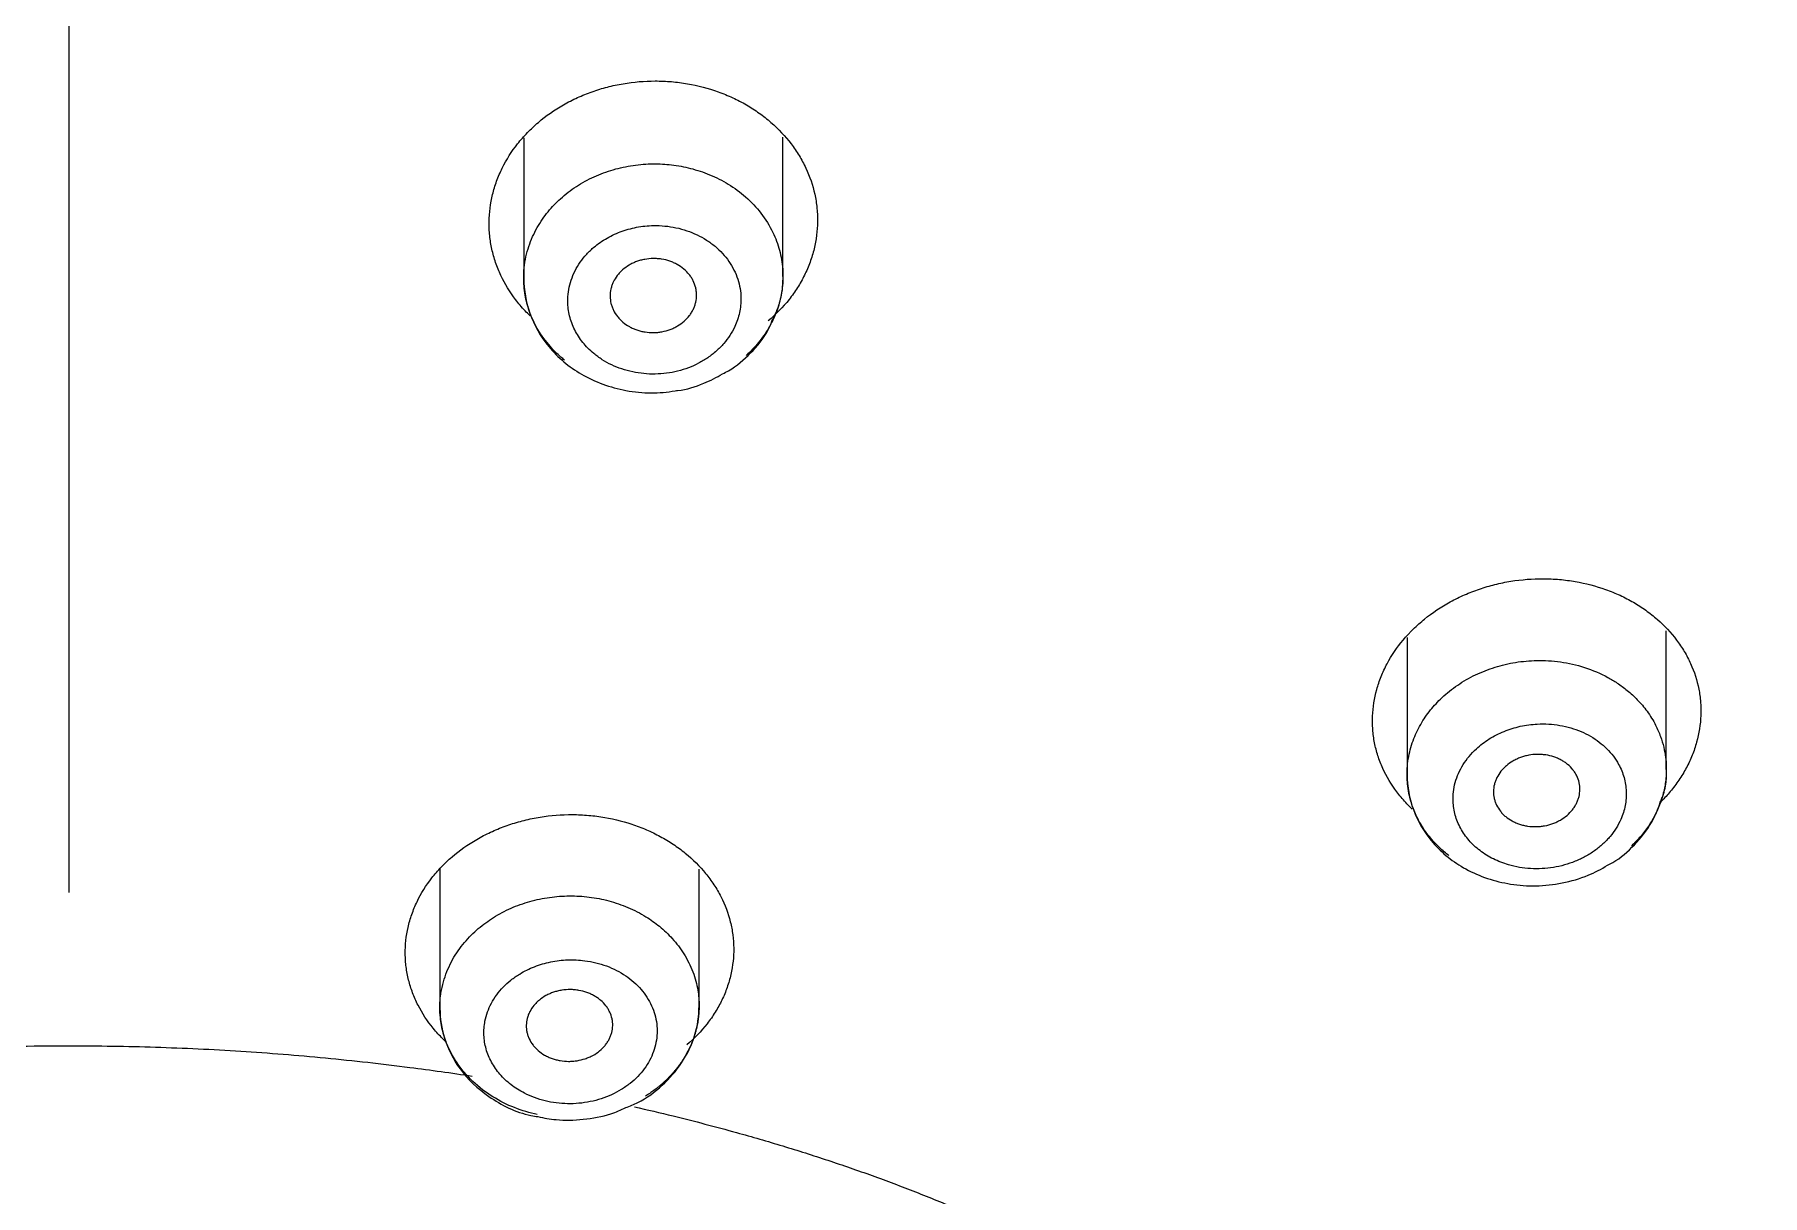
# Model space of a CAD drawing. Header units: millimetres. Extents: x 6110 to 6704, y -2661 to -1821.
# Drawn here: x 6337.91 to 6342.908, y -2179.701 to -2176.344 of the extents above; entities that cross this region are included whole.
import ezdxf

# ---------------------------------------------------------------- set-up
doc = ezdxf.new("R2010")
doc.units = ezdxf.units.MM
doc.header["$LTSCALE"] = 0.1
doc.linetypes.add('CENTERX2', pattern=[101.6, 63.5, -12.7, 12.7, -12.7])
doc.linetypes.add('HIDDEN2', pattern=[4.7625, 3.175, -1.5875])
doc.layers.add('1', color=4, linetype='HIDDEN2', lineweight=13)
doc.layers.add('DIM', color=3, linetype='Continuous', lineweight=9)
doc.layers.add('CENTER', color=1, linetype='CENTERX2')

msp = doc.modelspace()

# ---------------------------------------------------------------- hatches: boundary and pattern name
at = {"layer": 'DIM'}
h = msp.add_hatch(dxfattribs=at)
h.set_pattern_fill('ANSI31', color=2)
edge = h.paths.add_edge_path()
edge.add_line((6619.6172, -2595.9805), (6619.6172, -1962.2056))
edge.add_line((6634.6172, -1966.1101), (6619.6172, -1966.1101))
edge.add_line((6634.6172, -2610.9805), (6634.6172, -1966.1101))
edge.add_line((6634.6172, -2610.9805), (6184.4567, -2610.9805))
edge.add_line((6619.6172, -2595.9805), (6184.4567, -2595.9805))
edge.add_line((6184.4567, -2610.9805), (6184.4567, -2595.9805))

# ---------------------------------------------------------------- linework, layer by layer
at = {"layer": '1', "color": 7, "linetype": 'Continuous', "lineweight": -3}
for p, q in [((6339.3251, -2176.6427), (6339.3251, -2177.048)), ((6340.0751, -2177.0431), (6340.0751, -2176.641)), ((6341.8802, -2178.0876), (6341.8802, -2178.4835)), ((6342.6302, -2178.4687), (6342.6302, -2178.0685)), ((6339.0825, -2178.7559), (6339.0825, -2179.158)), ((6339.8325, -2179.1531), (6339.8325, -2178.7573))]:
    msp.add_line(p, q, dxfattribs=at)
for centre, major_axis, start_param, end_param in [((6338.0093, -2168.509), (-13.75, 0), 3.141606, 7.301236), ((6338.0093, -2168.8384), (13.1753, 0), 4.984867, 10.723113)]:
    msp.add_ellipse(centre, major_axis=major_axis, ratio=0.906308, start_param=start_param, end_param=end_param, dxfattribs=at)
for points, knots in [([(6342.1579, -2180.4694), (6342.5135, -2180.3711), (6343.2867, -2180.1238), (6344.4384, -2179.6306), (6345.6009, -2179.0042), (6346.6903, -2178.2758), (6347.6959, -2177.4538), (6348.6093, -2176.5462), (6349.4169, -2175.5601), (6350.0231, -2174.6672), (6350.3241, -2174.0922), (6350.4244, -2173.8833)], [0, 0, 0, 0, 0.098503, 0.217993, 0.337456, 0.45688, 0.576251, 0.695554, 0.814775, 0.933902, 1, 1, 1, 1]), ([(6339.3434, -2177.1572), (6339.3384, -2177.1525), (6339.3336, -2177.1477), (6339.3241, -2177.1375), (6339.3193, -2177.1322), (6339.3103, -2177.1216), (6339.3059, -2177.1161), (6339.2848, -2177.0886), (6339.2706, -2177.0654), (6339.2562, -2177.0347), (6339.2535, -2177.0285), (6339.2484, -2177.0159), (6339.2461, -2177.0096), (6339.2396, -2176.9905), (6339.2324, -2176.9648), (6339.2282, -2176.9387), (6339.2262, -2176.919), (6339.2257, -2176.9124), (6339.2251, -2176.8991), (6339.225, -2176.8924), (6339.2255, -2176.859), (6339.2289, -2176.8326), (6339.2383, -2176.7937), (6339.2423, -2176.7808), (6339.2492, -2176.7617), (6339.2518, -2176.7553), (6339.2572, -2176.7427), (6339.2601, -2176.7364), (6339.2753, -2176.7056), (6339.2902, -2176.6822), (6339.312, -2176.6545), (6339.3166, -2176.6491), (6339.326, -2176.6383), (6339.3309, -2176.633), (6339.346, -2176.6174), (6339.3565, -2176.6075), (6339.3898, -2176.5792), (6339.4139, -2176.5623), (6339.4467, -2176.5436), (6339.4534, -2176.54), (6339.4669, -2176.533), (6339.4738, -2176.5297), (6339.4945, -2176.5203), (6339.5228, -2176.5088), (6339.5522, -2176.4998), (6339.5746, -2176.494), (6339.5822, -2176.4922), (6339.5974, -2176.489), (6339.6051, -2176.4875), (6339.6437, -2176.4809), (6339.6747, -2176.4783), (6339.7213, -2176.4784), (6339.7369, -2176.479), (6339.7603, -2176.481), (6339.7681, -2176.4819), (6339.7835, -2176.4839), (6339.7912, -2176.485), (6339.8293, -2176.4916), (6339.8588, -2176.4994), (6339.8947, -2176.5122), (6339.9018, -2176.5149), (6339.9159, -2176.5207), (6339.9228, -2176.5237), (6339.9433, -2176.5332), (6339.9697, -2176.547), (6339.9943, -2176.5628), (6340.018, -2176.5797), (6340.0294, -2176.5887), (6340.0622, -2176.6172), (6340.0815, -2176.6378), (6340.1068, -2176.6708), (6340.1146, -2176.6822), (6340.1253, -2176.6998), (6340.1287, -2176.7058), (6340.1352, -2176.7179), (6340.1383, -2176.7239), (6340.1527, -2176.7546), (6340.1613, -2176.7799), (6340.1684, -2176.8123), (6340.1696, -2176.8189), (6340.1717, -2176.832), (6340.1726, -2176.8387), (6340.1747, -2176.8586), (6340.1752, -2176.8718), (6340.1747, -2176.9114), (6340.1714, -2176.9377), (6340.1635, -2176.9703), (6340.1617, -2176.9769), (6340.1577, -2176.9898), (6340.1556, -2176.9962), (6340.1486, -2177.0153), (6340.1379, -2177.0402), (6340.1244, -2177.0641), (6340.1133, -2177.0817), (6340.1094, -2177.0875), (6340.1012, -2177.0989), (6340.097, -2177.1046), (6340.0749, -2177.1324), (6340.0549, -2177.1531), (6340.0324, -2177.1721)], [0, 0, 0, 0, 0.01011, 0.01011, 0.02064, 0.02064, 0.031171, 0.031171, 0.073294, 0.073294, 0.083825, 0.083825, 0.094356, 0.094356, 0.115417, 0.136479, 0.136479, 0.147009, 0.147009, 0.15754, 0.15754, 0.199663, 0.199663, 0.220725, 0.220725, 0.231255, 0.231255, 0.241786, 0.241786, 0.283909, 0.283909, 0.29444, 0.29444, 0.304971, 0.304971, 0.326032, 0.326032, 0.368155, 0.368155, 0.378686, 0.378686, 0.389217, 0.389217, 0.410278, 0.43134, 0.43134, 0.44187, 0.44187, 0.452401, 0.452401, 0.494524, 0.494524, 0.515586, 0.515586, 0.526116, 0.526116, 0.536647, 0.536647, 0.57877, 0.57877, 0.589301, 0.589301, 0.599832, 0.599832, 0.620893, 0.641955, 0.641955, 0.663016, 0.663016, 0.705139, 0.705139, 0.726201, 0.726201, 0.736731, 0.736731, 0.747262, 0.747262, 0.789385, 0.789385, 0.799916, 0.799916, 0.810447, 0.810447, 0.831508, 0.831508, 0.873631, 0.873631, 0.884162, 0.884162, 0.894693, 0.894693, 0.915754, 0.936816, 0.936816, 0.947346, 0.947346, 0.957877, 0.957877, 1, 1, 1, 1]), ([(6339.3251, -2177.0481), (6339.3251, -2177.0383), (6339.3261, -2177.0178), (6339.331, -2176.9871), (6339.3393, -2176.9569), (6339.3503, -2176.9287), (6339.3635, -2176.9024), (6339.3786, -2176.8783), (6339.3951, -2176.8564), (6339.4127, -2176.8366), (6339.4389, -2176.8112), (6339.4764, -2176.7824), (6339.5279, -2176.7541), (6339.5834, -2176.7336), (6339.6412, -2176.7211), (6339.6981, -2176.7169), (6339.7539, -2176.7199), (6339.8089, -2176.73), (6339.8645, -2176.7484), (6339.9188, -2176.776), (6339.9694, -2176.8132), (6340.0136, -2176.8602), (6340.0413, -2176.9047), (6340.057, -2176.9416), (6340.0655, -2176.9679), (6340.0714, -2176.9948), (6340.0745, -2177.0199), (6340.0751, -2177.036), (6340.0751, -2177.043)], [0, 0, 0, 0, 0.028592, 0.059916, 0.090062, 0.11903, 0.146821, 0.173435, 0.198871, 0.223132, 0.246216, 0.297997, 0.349256, 0.4, 0.450235, 0.49997, 0.544662, 0.59221, 0.642619, 0.695892, 0.752034, 0.811045, 0.872929, 0.899589, 0.926249, 0.95291, 0.979572, 1, 1, 1, 1]), ([(6339.8823, -2177.2594), (6339.89, -2177.2526), (6339.9043, -2177.2382), (6339.9222, -2177.2144), (6339.9386, -2177.1846), (6339.9509, -2177.1484), (6339.9545, -2177.1109), (6339.9517, -2177.0784), (6339.9449, -2177.051), (6339.934, -2177.0247), (6339.9193, -2176.9997), (6339.9008, -2176.9767), (6339.879, -2176.956), (6339.8542, -2176.9378), (6339.8267, -2176.9226), (6339.7971, -2176.9107), (6339.7658, -2176.902), (6339.7335, -2176.8971), (6339.6951, -2176.8957), (6339.6512, -2176.9001), (6339.6039, -2176.9135), (6339.5603, -2176.9343), (6339.5267, -2176.9591), (6339.5017, -2176.9843), (6339.4838, -2177.0081), (6339.4698, -2177.0337), (6339.4596, -2177.0605), (6339.4536, -2177.0882), (6339.4516, -2177.1209), (6339.4563, -2177.1582), (6339.4712, -2177.1982), (6339.4947, -2177.235), (6339.5229, -2177.2635), (6339.5519, -2177.2847), (6339.5793, -2177.2998), (6339.609, -2177.3117), (6339.6402, -2177.3203), (6339.6726, -2177.3252), (6339.7055, -2177.3264), (6339.7384, -2177.3241), (6339.7707, -2177.3179), (6339.8018, -2177.3082), (6339.8312, -2177.2952), (6339.8584, -2177.2789), (6339.8747, -2177.2662), (6339.8823, -2177.2594)], [0, 0, 0, 0, 0.020944, 0.041692, 0.062597, 0.093906, 0.125051, 0.146012, 0.16673, 0.187556, 0.208486, 0.229202, 0.250061, 0.270963, 0.291668, 0.312549, 0.333466, 0.354157, 0.37502, 0.406289, 0.437459, 0.468763, 0.500043, 0.520891, 0.54162, 0.562602, 0.583421, 0.604124, 0.625068, 0.656251, 0.687505, 0.718717, 0.749961, 0.770841, 0.791564, 0.812478, 0.833334, 0.854055, 0.874983, 0.89583, 0.916541, 0.93746, 0.958349, 0.97908, 1, 1, 1, 1]), ([(6339.789, -2177.1733), (6339.7831, -2177.1784), (6339.7768, -2177.1829), (6339.7667, -2177.1888), (6339.7632, -2177.1907), (6339.756, -2177.1941), (6339.7522, -2177.1957), (6339.7408, -2177.1999), (6339.733, -2177.202), (6339.721, -2177.2042), (6339.7169, -2177.2048), (6339.7087, -2177.2056), (6339.7046, -2177.2058), (6339.6923, -2177.206), (6339.6842, -2177.2054), (6339.674, -2177.2038), (6339.672, -2177.2035), (6339.668, -2177.2027), (6339.6621, -2177.2013), (6339.6525, -2177.1985), (6339.6451, -2177.1956), (6339.6378, -2177.1924), (6339.6343, -2177.1906), (6339.624, -2177.1849), (6339.6177, -2177.1805), (6339.609, -2177.1732), (6339.6063, -2177.1706), (6339.6011, -2177.1653), (6339.5986, -2177.1625), (6339.5918, -2177.1539), (6339.5879, -2177.1478), (6339.5832, -2177.1381), (6339.5818, -2177.1348), (6339.5794, -2177.1282), (6339.5784, -2177.1248), (6339.576, -2177.1146), (6339.5751, -2177.1077), (6339.5751, -2177.0936), (6339.5758, -2177.0867), (6339.5781, -2177.0764), (6339.5791, -2177.073), (6339.5814, -2177.0662), (6339.5828, -2177.0629), (6339.5874, -2177.0531), (6339.5912, -2177.0469), (6339.598, -2177.0381), (6339.6004, -2177.0352), (6339.6056, -2177.0296), (6339.6083, -2177.027), (6339.6169, -2177.0195), (6339.6232, -2177.0149), (6339.6334, -2177.0089), (6339.637, -2177.007), (6339.6442, -2177.0036), (6339.6516, -2177.0005), (6339.6593, -2176.998), (6339.6652, -2176.9964), (6339.6671, -2176.9959), (6339.6711, -2176.995), (6339.6732, -2176.9946), (6339.6833, -2176.9927), (6339.6914, -2176.9919), (6339.7037, -2176.9918), (6339.7078, -2176.9919), (6339.716, -2176.9925), (6339.7201, -2176.9929), (6339.7322, -2176.9948), (6339.74, -2176.9968), (6339.7514, -2177.0007), (6339.7551, -2177.0021), (6339.7624, -2177.0054), (6339.7659, -2177.0071), (6339.7761, -2177.0128), (6339.7824, -2177.0172), (6339.7941, -2177.027), (6339.7993, -2177.0323), (6339.8061, -2177.0409), (6339.8082, -2177.0439), (6339.8121, -2177.05), (6339.8138, -2177.0532), (6339.8186, -2177.0628), (6339.8209, -2177.0695), (6339.8234, -2177.0797), (6339.824, -2177.0831), (6339.8249, -2177.0901), (6339.8251, -2177.0936), (6339.8251, -2177.1041), (6339.8244, -2177.111), (6339.8221, -2177.1213), (6339.8211, -2177.1248), (6339.8188, -2177.1315), (6339.8161, -2177.1381), (6339.8126, -2177.1445), (6339.8088, -2177.1507), (6339.8068, -2177.1538), (6339.8, -2177.1627), (6339.7948, -2177.1682), (6339.789, -2177.1733)], [0, 0, 0, 0, 0.03125, 0.03125, 0.046875, 0.046875, 0.0625, 0.0625, 0.09375, 0.09375, 0.109375, 0.109375, 0.125, 0.125, 0.15625, 0.15625, 0.164063, 0.164063, 0.171875, 0.1875, 0.203125, 0.203125, 0.21875, 0.21875, 0.25, 0.25, 0.265625, 0.265625, 0.28125, 0.28125, 0.3125, 0.3125, 0.328125, 0.328125, 0.34375, 0.34375, 0.375, 0.375, 0.40625, 0.40625, 0.421875, 0.421875, 0.4375, 0.4375, 0.46875, 0.46875, 0.484375, 0.484375, 0.5, 0.5, 0.53125, 0.53125, 0.546875, 0.546875, 0.5625, 0.578125, 0.578125, 0.585938, 0.585938, 0.59375, 0.59375, 0.625, 0.625, 0.640625, 0.640625, 0.65625, 0.65625, 0.6875, 0.6875, 0.703125, 0.703125, 0.71875, 0.71875, 0.75, 0.75, 0.78125, 0.78125, 0.796875, 0.796875, 0.8125, 0.8125, 0.84375, 0.84375, 0.859375, 0.859375, 0.875, 0.875, 0.90625, 0.90625, 0.921875, 0.921875, 0.9375, 0.953125, 0.953125, 0.96875, 0.96875, 1, 1, 1, 1]), ([(6339.4432, -2177.2857), (6339.4414, -2177.2842), (6339.4362, -2177.2799), (6339.4264, -2177.2712), (6339.4126, -2177.258), (6339.3958, -2177.2395), (6339.3772, -2177.2153), (6339.3584, -2177.1846), (6339.3415, -2177.1469), (6339.3288, -2177.102), (6339.3252, -2177.068), (6339.3251, -2177.0494), (6339.3251, -2177.0481)], [0, 0, 0, 0, 0.024062, 0.070419, 0.137862, 0.226388, 0.33599, 0.46666, 0.618389, 0.791165, 0.984976, 1, 1, 1, 1]), ([(6339.3251, -2177.0484), (6339.3257, -2177.084), (6339.3377, -2177.1535), (6339.3937, -2177.2529), (6339.4902, -2177.3337), (6339.5983, -2177.3732), (6339.6928, -2177.3825), (6339.7402, -2177.3782), (6339.7632, -2177.3741)], [0, 0, 0, 0, 0.17374, 0.360967, 0.56242, 0.778978, 0.893119, 1, 1, 1, 1]), ([(6340.0751, -2177.043), (6340.0751, -2177.0451), (6340.075, -2177.0563), (6340.0736, -2177.0767), (6340.0693, -2177.1025), (6340.063, -2177.1267), (6340.0554, -2177.1487), (6340.0492, -2177.1629), (6340.046, -2177.1696)], [0, 0, 0, 0, 0.049226, 0.259773, 0.470324, 0.651193, 0.833114, 1, 1, 1, 1]), ([(6339.9004, -2177.325), (6339.9064, -2177.3222), (6339.9371, -2177.307), (6339.9833, -2177.2655), (6340.0254, -2177.2157), (6340.0397, -2177.1819), (6340.0431, -2177.1722)], [0, 0, 0, 0, 0.088137, 0.464987, 0.851917, 1, 1, 1, 1]), ([(6340.046, -2177.1696), (6340.0457, -2177.1702), (6340.0418, -2177.1782), (6340.0337, -2177.1934), (6340.0201, -2177.2145), (6340.0048, -2177.2348), (6339.9876, -2177.2542), (6339.9751, -2177.2663), (6339.9685, -2177.2722)], [0, 0, 0, 0, 0.016993, 0.211344, 0.406817, 0.603415, 0.801142, 1, 1, 1, 1]), ([(6339.7632, -2177.3741), (6339.7656, -2177.3739), (6339.7942, -2177.3714), (6339.842, -2177.3557), (6339.883, -2177.3356), (6339.9004, -2177.325)], [0, 0, 0, 0, 0.048318, 0.581353, 1, 1, 1, 1]), ([(6341.8951, -2178.5836), (6341.8937, -2178.5823), (6341.8923, -2178.5809), (6341.886, -2178.5748), (6341.8811, -2178.5699), (6341.8671, -2178.5548), (6341.8584, -2178.5444), (6341.8343, -2178.5124), (6341.8208, -2178.4898), (6341.8073, -2178.4599), (6341.8048, -2178.4539), (6341.8001, -2178.4417), (6341.7979, -2178.4355), (6341.792, -2178.417), (6341.7856, -2178.3921), (6341.7821, -2178.3667), (6341.7807, -2178.3475), (6341.7804, -2178.3411), (6341.7801, -2178.3281), (6341.7802, -2178.3216), (6341.7815, -2178.2891), (6341.7856, -2178.2634), (6341.7961, -2178.2255), (6341.8003, -2178.2129), (6341.8078, -2178.1942), (6341.8105, -2178.188), (6341.8163, -2178.1756), (6341.8194, -2178.1695), (6341.8354, -2178.1394), (6341.8509, -2178.1165), (6341.8736, -2178.0894), (6341.8807, -2178.0814), (6341.8881, -2178.0736), (6341.8931, -2178.0684), (6341.8957, -2178.0658), (6341.9087, -2178.053), (6341.9196, -2178.0433), (6341.9538, -2178.0157), (6341.9786, -2177.9991), (6342.012, -2177.9808), (6342.0189, -2177.9773), (6342.0327, -2177.9705), (6342.0397, -2177.9673), (6342.0608, -2177.958), (6342.0895, -2177.9469), (6342.1193, -2177.9381), (6342.142, -2177.9325), (6342.1497, -2177.9307), (6342.1651, -2177.9276), (6342.1729, -2177.9262), (6342.2117, -2177.9199), (6342.2429, -2177.9174), (6342.2896, -2177.9176), (6342.3052, -2177.9183), (6342.3364, -2177.9211), (6342.3518, -2177.9231), (6342.3971, -2177.9309), (6342.4264, -2177.9386), (6342.4618, -2177.9512), (6342.4688, -2177.9539), (6342.4827, -2177.9596), (6342.4895, -2177.9625), (6342.5096, -2177.9718), (6342.5354, -2177.9852), (6342.5594, -2178.0007), (6342.5767, -2178.013), (6342.5824, -2178.0173), (6342.5935, -2178.026), (6342.5989, -2178.0305), (6342.6253, -2178.0536), (6342.6438, -2178.0735), (6342.6679, -2178.1056), (6342.6754, -2178.1166), (6342.6855, -2178.1337), (6342.6888, -2178.1395), (6342.6949, -2178.1513), (6342.6978, -2178.1572), (6342.7112, -2178.1869), (6342.719, -2178.2114), (6342.7252, -2178.2429), (6342.7263, -2178.2492), (6342.728, -2178.262), (6342.7287, -2178.2685), (6342.7302, -2178.2878), (6342.7304, -2178.3007), (6342.7289, -2178.3392), (6342.7249, -2178.3648), (6342.7161, -2178.3966), (6342.7141, -2178.403), (6342.7098, -2178.4156), (6342.7075, -2178.4219), (6342.7, -2178.4405), (6342.6886, -2178.4648), (6342.6745, -2178.4882), (6342.6629, -2178.5054), (6342.6588, -2178.5111), (6342.6503, -2178.5223), (6342.6459, -2178.5278), (6342.6335, -2178.5426), (6342.6252, -2178.5517), (6342.6166, -2178.5604)], [0, 0, 0, 0, 0.00299, 0.00299, 0.013744, 0.013744, 0.035253, 0.035253, 0.07827, 0.07827, 0.089024, 0.089024, 0.099778, 0.099778, 0.121287, 0.142796, 0.142796, 0.15355, 0.15355, 0.164304, 0.164304, 0.207321, 0.207321, 0.22883, 0.22883, 0.239584, 0.239584, 0.250339, 0.250339, 0.293356, 0.293356, 0.30411, 0.309487, 0.309487, 0.314864, 0.314864, 0.336373, 0.336373, 0.37939, 0.37939, 0.390145, 0.390145, 0.400899, 0.400899, 0.422408, 0.443916, 0.443916, 0.45467, 0.45467, 0.465425, 0.465425, 0.508442, 0.508442, 0.529951, 0.529951, 0.551459, 0.551459, 0.594476, 0.594476, 0.605231, 0.605231, 0.615985, 0.615985, 0.637494, 0.659002, 0.659002, 0.669757, 0.669757, 0.680511, 0.680511, 0.723528, 0.723528, 0.745037, 0.745037, 0.755791, 0.755791, 0.766545, 0.766545, 0.809563, 0.809563, 0.820317, 0.820317, 0.831071, 0.831071, 0.85258, 0.85258, 0.895597, 0.895597, 0.906351, 0.906351, 0.917106, 0.917106, 0.938614, 0.960123, 0.960123, 0.970877, 0.970877, 0.981631, 0.981631, 1, 1, 1, 1]), ([(6342.0012, -2178.7181), (6342.0002, -2178.7173), (6341.9897, -2178.709), (6341.9684, -2178.6904), (6341.9389, -2178.6574), (6341.914, -2178.619), (6341.8968, -2178.5804), (6341.887, -2178.5472), (6341.8821, -2178.519), (6341.8792, -2178.4833), (6341.882, -2178.439), (6341.8958, -2178.3865), (6341.9179, -2178.339), (6341.9465, -2178.2973), (6341.9822, -2178.2588), (6342.0257, -2178.224), (6342.0776, -2178.1943), (6342.1341, -2178.1721), (6342.1939, -2178.1581), (6342.2577, -2178.1524), (6342.3254, -2178.1564), (6342.3957, -2178.1724), (6342.4499, -2178.1957), (6342.4899, -2178.2197), (6342.5187, -2178.2409), (6342.5481, -2178.2679), (6342.5763, -2178.3015), (6342.5984, -2178.3375), (6342.6137, -2178.3727), (6342.623, -2178.4038), (6342.6283, -2178.4328), (6342.6304, -2178.4594), (6342.6301, -2178.4832), (6342.6281, -2178.5042), (6342.6238, -2178.5305), (6342.6151, -2178.5623), (6342.5993, -2178.5991), (6342.5794, -2178.6329), (6342.556, -2178.6635), (6342.5382, -2178.682), (6342.529, -2178.6906)], [0, 0, 0, 0, 0.002363, 0.024488, 0.052199, 0.085493, 0.111929, 0.134595, 0.153489, 0.16861, 0.205528, 0.240603, 0.273837, 0.305237, 0.334807, 0.369439, 0.404019, 0.438561, 0.473076, 0.507578, 0.546402, 0.587409, 0.630611, 0.649399, 0.671099, 0.69571, 0.723232, 0.753664, 0.776803, 0.79809, 0.817524, 0.835105, 0.850832, 0.864705, 0.876724, 0.903177, 0.928729, 0.953382, 0.977138, 1, 1, 1, 1]), ([(6342.4468, -2178.6845), (6342.4543, -2178.6776), (6342.4683, -2178.663), (6342.4857, -2178.639), (6342.5013, -2178.6094), (6342.5127, -2178.5736), (6342.5157, -2178.5326), (6342.5094, -2178.4922), (6342.4954, -2178.4581), (6342.4777, -2178.4305), (6342.4588, -2178.4089), (6342.4366, -2178.3895), (6342.4115, -2178.3727), (6342.3837, -2178.3589), (6342.3539, -2178.3483), (6342.3225, -2178.341), (6342.29, -2178.3372), (6342.2515, -2178.3372), (6342.2075, -2178.343), (6342.1603, -2178.3578), (6342.1169, -2178.3797), (6342.0837, -2178.4052), (6342.0593, -2178.4308), (6342.0419, -2178.4547), (6342.0285, -2178.4802), (6342.0189, -2178.5067), (6342.0137, -2178.5339), (6342.0126, -2178.5657), (6342.0181, -2178.6017), (6342.0339, -2178.64), (6342.0582, -2178.6749), (6342.0904, -2178.7048), (6342.1292, -2178.729), (6342.1685, -2178.7442), (6342.2051, -2178.7527), (6342.2376, -2178.7564), (6342.2706, -2178.7565), (6342.3036, -2178.753), (6342.3359, -2178.7459), (6342.3669, -2178.7352), (6342.3962, -2178.7214), (6342.4232, -2178.7045), (6342.4393, -2178.6915), (6342.4468, -2178.6845)], [0, 0, 0, 0, 0.020906, 0.041651, 0.06259, 0.093847, 0.125039, 0.156311, 0.18749, 0.208426, 0.229148, 0.250003, 0.270932, 0.291648, 0.312511, 0.333453, 0.354152, 0.374997, 0.406285, 0.437446, 0.468755, 0.500039, 0.520883, 0.54161, 0.562602, 0.583415, 0.604116, 0.625063, 0.656249, 0.687498, 0.718729, 0.749958, 0.781209, 0.812434, 0.833331, 0.854055, 0.874962, 0.895832, 0.916544, 0.937458, 0.958336, 0.979064, 1, 1, 1, 1]), ([(6342.3429, -2178.6018), (6342.337, -2178.6068), (6342.3306, -2178.6113), (6342.3203, -2178.6172), (6342.3167, -2178.6191), (6342.3094, -2178.6225), (6342.3056, -2178.6241), (6342.2941, -2178.6283), (6342.2862, -2178.6304), (6342.2761, -2178.6323), (6342.274, -2178.6326), (6342.2699, -2178.6332), (6342.2678, -2178.6335), (6342.2617, -2178.6341), (6342.2576, -2178.6343), (6342.2453, -2178.6345), (6342.2371, -2178.634), (6342.225, -2178.6322), (6342.221, -2178.6315), (6342.2132, -2178.6296), (6342.2056, -2178.6274), (6342.1983, -2178.6247), (6342.1911, -2178.6216), (6342.1876, -2178.6198), (6342.1775, -2178.6143), (6342.1713, -2178.6102), (6342.1628, -2178.6031), (6342.1601, -2178.6006), (6342.155, -2178.5955), (6342.1526, -2178.5928), (6342.146, -2178.5845), (6342.1423, -2178.5786), (6342.1377, -2178.5693), (6342.1364, -2178.5661), (6342.1341, -2178.5596), (6342.1322, -2178.5531), (6342.1311, -2178.5465), (6342.1303, -2178.5397), (6342.1302, -2178.5363), (6342.1302, -2178.526), (6342.1311, -2178.5193), (6342.1336, -2178.5092), (6342.1346, -2178.5059), (6342.137, -2178.4993), (6342.1384, -2178.496), (6342.1432, -2178.4864), (6342.1471, -2178.4803), (6342.154, -2178.4716), (6342.1565, -2178.4688), (6342.1617, -2178.4633), (6342.1645, -2178.4607), (6342.1733, -2178.4532), (6342.1797, -2178.4487), (6342.1883, -2178.4437), (6342.1901, -2178.4428), (6342.1937, -2178.4409), (6342.1991, -2178.4382), (6342.2084, -2178.4344), (6342.2162, -2178.4319), (6342.2241, -2178.4297), (6342.2282, -2178.4288), (6342.2404, -2178.4265), (6342.2486, -2178.4257), (6342.2609, -2178.4255), (6342.265, -2178.4256), (6342.2732, -2178.4261), (6342.2773, -2178.4265), (6342.2893, -2178.4283), (6342.2971, -2178.4302), (6342.3084, -2178.4339), (6342.3121, -2178.4353), (6342.3193, -2178.4384), (6342.3262, -2178.4418), (6342.3326, -2178.4457), (6342.3389, -2178.4499), (6342.3419, -2178.4521), (6342.3504, -2178.4592), (6342.3555, -2178.4644), (6342.3621, -2178.4727), (6342.3642, -2178.4755), (6342.3679, -2178.4815), (6342.3696, -2178.4845), (6342.3742, -2178.4938), (6342.3765, -2178.5002), (6342.3787, -2178.5101), (6342.3793, -2178.5135), (6342.38, -2178.5203), (6342.3802, -2178.5237), (6342.3801, -2178.5338), (6342.3793, -2178.5406), (6342.3768, -2178.5507), (6342.3758, -2178.5541), (6342.3734, -2178.5607), (6342.3706, -2178.5671), (6342.3671, -2178.5734), (6342.3632, -2178.5795), (6342.361, -2178.5825), (6342.3541, -2178.5913), (6342.3488, -2178.5967), (6342.3429, -2178.6018)], [0, 0, 0, 0, 0.03125, 0.03125, 0.046875, 0.046875, 0.0625, 0.0625, 0.09375, 0.09375, 0.101563, 0.101563, 0.109375, 0.109375, 0.125, 0.125, 0.15625, 0.15625, 0.171875, 0.171875, 0.1875, 0.203125, 0.203125, 0.21875, 0.21875, 0.25, 0.25, 0.265625, 0.265625, 0.28125, 0.28125, 0.3125, 0.3125, 0.328125, 0.328125, 0.34375, 0.359375, 0.359375, 0.375, 0.375, 0.40625, 0.40625, 0.421875, 0.421875, 0.4375, 0.4375, 0.46875, 0.46875, 0.484375, 0.484375, 0.5, 0.5, 0.53125, 0.53125, 0.539063, 0.539063, 0.546875, 0.5625, 0.578125, 0.578125, 0.59375, 0.59375, 0.625, 0.625, 0.640625, 0.640625, 0.65625, 0.65625, 0.6875, 0.6875, 0.703125, 0.703125, 0.71875, 0.734375, 0.734375, 0.75, 0.75, 0.78125, 0.78125, 0.796875, 0.796875, 0.8125, 0.8125, 0.84375, 0.84375, 0.859375, 0.859375, 0.875, 0.875, 0.90625, 0.90625, 0.921875, 0.921875, 0.9375, 0.953125, 0.953125, 0.96875, 0.96875, 1, 1, 1, 1]), ([(6341.8802, -2178.4837), (6341.8807, -2178.5195), (6341.8931, -2178.589), (6341.9508, -2178.6868), (6342.0485, -2178.7645), (6342.1573, -2178.8009), (6342.2539, -2178.8079), (6342.3301, -2178.7992), (6342.4008, -2178.7787), (6342.4421, -2178.7572), (6342.46, -2178.7459)], [0, 0, 0, 0, 0.143079, 0.29616, 0.45987, 0.634884, 0.726856, 0.821803, 0.920044, 1, 1, 1, 1]), ([(6339.1005, -2179.257), (6339.0974, -2179.2541), (6339.0943, -2179.2511), (6339.0814, -2179.2383), (6339.0721, -2179.2281), (6339.0463, -2179.1966), (6339.0316, -2179.1744), (6339.0166, -2179.1449), (6339.0138, -2179.1389), (6339.0085, -2179.1269), (6339.006, -2179.1209), (6338.9992, -2179.1026), (6338.9915, -2179.0781), (6338.9868, -2179.053), (6338.9844, -2179.0339), (6338.9837, -2179.0276), (6338.9829, -2179.0148), (6338.9826, -2179.0083), (6338.9823, -2178.9762), (6338.985, -2178.9507), (6338.9936, -2178.9131), (6338.9972, -2178.9006), (6339.0037, -2178.882), (6339.0061, -2178.8757), (6339.0112, -2178.8635), (6339.0139, -2178.8574), (6339.0283, -2178.8275), (6339.0425, -2178.8046), (6339.0637, -2178.7774), (6339.0681, -2178.7721), (6339.0772, -2178.7615), (6339.082, -2178.7562), (6339.0967, -2178.7409), (6339.107, -2178.7311), (6339.1395, -2178.7031), (6339.1633, -2178.6863), (6339.1957, -2178.6675), (6339.2023, -2178.6639), (6339.2157, -2178.6569), (6339.2225, -2178.6536), (6339.2431, -2178.644), (6339.2712, -2178.6325), (6339.3004, -2178.6232), (6339.3229, -2178.6171), (6339.3304, -2178.6153), (6339.3457, -2178.6118), (6339.3534, -2178.6102), (6339.3919, -2178.6032), (6339.423, -2178.6002), (6339.4699, -2178.5994), (6339.4856, -2178.5998), (6339.5091, -2178.6014), (6339.517, -2178.6021), (6339.5325, -2178.6038), (6339.5403, -2178.6048), (6339.5786, -2178.6106), (6339.6084, -2178.6177), (6339.6447, -2178.6296), (6339.6519, -2178.6322), (6339.6661, -2178.6376), (6339.6731, -2178.6404), (6339.6938, -2178.6493), (6339.7205, -2178.6623), (6339.7455, -2178.6773), (6339.7635, -2178.6893), (6339.7695, -2178.6935), (6339.7811, -2178.702), (6339.7868, -2178.7064), (6339.8145, -2178.729), (6339.8341, -2178.7485), (6339.86, -2178.7801), (6339.868, -2178.791), (6339.8791, -2178.8079), (6339.8826, -2178.8136), (6339.8893, -2178.8252), (6339.8925, -2178.831), (6339.9074, -2178.8603), (6339.9165, -2178.8845), (6339.9243, -2178.9158), (6339.9257, -2178.9221), (6339.928, -2178.9347), (6339.9291, -2178.9411), (6339.9315, -2178.9602), (6339.9324, -2178.973), (6339.9328, -2179.0111), (6339.9301, -2179.0365), (6339.9229, -2179.0682), (6339.9212, -2179.0745), (6339.9176, -2179.0871), (6339.9156, -2179.0933), (6339.9092, -2179.1118), (6339.8991, -2179.136), (6339.8862, -2179.1593), (6339.8755, -2179.1765), (6339.8718, -2179.1821), (6339.8639, -2179.1934), (6339.8598, -2179.1989), (6339.8385, -2179.2262), (6339.819, -2179.2466), (6339.797, -2179.2654)], [0, 0, 0, 0, 0.006384, 0.006384, 0.027525, 0.027525, 0.069807, 0.069807, 0.080377, 0.080377, 0.090948, 0.090948, 0.112088, 0.133229, 0.133229, 0.143799, 0.143799, 0.15437, 0.15437, 0.196651, 0.196651, 0.217792, 0.217792, 0.228362, 0.228362, 0.238933, 0.238933, 0.281214, 0.281214, 0.291785, 0.291785, 0.302355, 0.302355, 0.323496, 0.323496, 0.365777, 0.365777, 0.376348, 0.376348, 0.386918, 0.386918, 0.408059, 0.4292, 0.4292, 0.43977, 0.43977, 0.45034, 0.45034, 0.492622, 0.492622, 0.513763, 0.513763, 0.524333, 0.524333, 0.534903, 0.534903, 0.577185, 0.577185, 0.587755, 0.587755, 0.598326, 0.598326, 0.619466, 0.640607, 0.640607, 0.651178, 0.651178, 0.661748, 0.661748, 0.704029, 0.704029, 0.72517, 0.72517, 0.735741, 0.735741, 0.746311, 0.746311, 0.788592, 0.788592, 0.799163, 0.799163, 0.809733, 0.809733, 0.830874, 0.830874, 0.873155, 0.873155, 0.883726, 0.883726, 0.894296, 0.894296, 0.915437, 0.936578, 0.936578, 0.947148, 0.947148, 0.957718, 0.957718, 1, 1, 1, 1]), ([(6342.46, -2178.7459), (6342.4652, -2178.7435), (6342.4949, -2178.7283), (6342.5403, -2178.6875), (6342.5876, -2178.6279), (6342.6063, -2178.584), (6342.6126, -2178.5632)], [0, 0, 0, 0, 0.067059, 0.391648, 0.724471, 1, 1, 1, 1]), ([(6339.0825, -2179.1579), (6339.0825, -2179.1555), (6339.0827, -2179.1442), (6339.084, -2179.1271), (6339.0879, -2179.1021), (6339.0944, -2179.076), (6339.1053, -2179.0465), (6339.119, -2179.0188), (6339.135, -2178.9932), (6339.153, -2178.9697), (6339.1726, -2178.9483), (6339.1933, -2178.9291), (6339.215, -2178.9121), (6339.2457, -2178.8913), (6339.2876, -2178.8692), (6339.3424, -2178.8496), (6339.3994, -2178.8377), (6339.4572, -2178.8335), (6339.515, -2178.8368), (6339.5721, -2178.8479), (6339.6277, -2178.867), (6339.6767, -2178.8923), (6339.7197, -2178.9229), (6339.7572, -2178.9585), (6339.7907, -2179.0027), (6339.8118, -2179.0451), (6339.8233, -2179.0808), (6339.8289, -2179.1062), (6339.8318, -2179.1298), (6339.8328, -2179.1515), (6339.8321, -2179.1711), (6339.8304, -2179.1886), (6339.8279, -2179.204), (6339.8251, -2179.2171), (6339.8222, -2179.2282), (6339.8195, -2179.2371), (6339.8172, -2179.244), (6339.8154, -2179.2489), (6339.8134, -2179.2542), (6339.811, -2179.2604), (6339.8076, -2179.2681), (6339.8041, -2179.2757), (6339.8004, -2179.2832), (6339.7964, -2179.2906), (6339.7923, -2179.2978), (6339.788, -2179.3048), (6339.7836, -2179.3117), (6339.779, -2179.3185), (6339.7743, -2179.3251), (6339.7694, -2179.3316), (6339.7643, -2179.3379), (6339.7592, -2179.344), (6339.7539, -2179.35), (6339.7485, -2179.3559), (6339.743, -2179.3615), (6339.7374, -2179.3671), (6339.7317, -2179.3724), (6339.7259, -2179.3777), (6339.72, -2179.3827), (6339.7141, -2179.3876), (6339.7081, -2179.3924), (6339.702, -2179.397), (6339.6959, -2179.4014), (6339.6897, -2179.4057), (6339.6835, -2179.4099), (6339.6793, -2179.4125), (6339.6772, -2179.4139)], [0, 0, 0, 0, 0.005612, 0.026, 0.039141, 0.063504, 0.087113, 0.109966, 0.132065, 0.153412, 0.174006, 0.193848, 0.21294, 0.231283, 0.27003, 0.308388, 0.346369, 0.383987, 0.421071, 0.459075, 0.498011, 0.537889, 0.570969, 0.607642, 0.647909, 0.691771, 0.713132, 0.732908, 0.751099, 0.767704, 0.782724, 0.796157, 0.808005, 0.818266, 0.826941, 0.83403, 0.839532, 0.843448, 0.845778, 0.852132, 0.858437, 0.864692, 0.870898, 0.877055, 0.883161, 0.889219, 0.895226, 0.901185, 0.907094, 0.912953, 0.918763, 0.924524, 0.930235, 0.935897, 0.94151, 0.947073, 0.952587, 0.958052, 0.963468, 0.968834, 0.974151, 0.979419, 0.984638, 0.989808, 0.994928, 1, 1, 1, 1]), ([(6339.6072, -2179.3948), (6339.6162, -2179.3893), (6339.6331, -2179.3775), (6339.6555, -2179.3573), (6339.6745, -2179.3348), (6339.6898, -2179.3106), (6339.7012, -2179.285), (6339.7084, -2179.2585), (6339.7116, -2179.2316), (6339.7104, -2179.2045), (6339.7051, -2179.1779), (6339.6957, -2179.1521), (6339.6823, -2179.1275), (6339.665, -2179.1046), (6339.6444, -2179.0837), (6339.6206, -2179.0653), (6339.5939, -2179.0496), (6339.5649, -2179.0368), (6339.534, -2179.0273), (6339.4965, -2179.0204), (6339.4523, -2179.0183), (6339.4028, -2179.0243), (6339.3556, -2179.0381), (6339.3174, -2179.0571), (6339.2877, -2179.0778), (6339.2654, -2179.0981), (6339.2464, -2179.1206), (6339.2311, -2179.1448), (6339.2197, -2179.1703), (6339.2113, -2179.2012), (6339.2084, -2179.2374), (6339.215, -2179.2776), (6339.2306, -2179.3161), (6339.2551, -2179.3511), (6339.2874, -2179.3817), (6339.3222, -2179.4036), (6339.356, -2179.4184), (6339.3869, -2179.4278), (6339.4191, -2179.4338), (6339.452, -2179.4363), (6339.4851, -2179.435), (6339.5178, -2179.4301), (6339.5495, -2179.4219), (6339.5797, -2179.4101), (6339.5983, -2179.4002), (6339.6072, -2179.3948)], [0, 0, 0, 0, 0.020908, 0.041655, 0.062599, 0.083521, 0.104237, 0.125096, 0.146028, 0.166746, 0.187593, 0.208525, 0.229244, 0.250097, 0.271023, 0.291734, 0.312594, 0.333535, 0.35423, 0.375071, 0.406352, 0.437515, 0.468813, 0.5001, 0.52094, 0.541662, 0.562645, 0.583463, 0.604164, 0.625101, 0.656292, 0.687532, 0.718765, 0.749988, 0.781234, 0.812456, 0.833344, 0.854064, 0.874972, 0.895838, 0.916544, 0.937451, 0.958336, 0.979066, 1, 1, 1, 1]), ([(6339.5446, -2179.2829), (6339.5386, -2179.2878), (6339.5322, -2179.2921), (6339.5219, -2179.2977), (6339.5184, -2179.2994), (6339.511, -2179.3026), (6339.5072, -2179.3041), (6339.4957, -2179.308), (6339.4878, -2179.3099), (6339.4777, -2179.3116), (6339.4756, -2179.3118), (6339.4715, -2179.3123), (6339.4694, -2179.3125), (6339.4632, -2179.313), (6339.4591, -2179.3131), (6339.4468, -2179.313), (6339.4386, -2179.3123), (6339.4265, -2179.3102), (6339.4225, -2179.3094), (6339.4147, -2179.3073), (6339.407, -2179.305), (6339.3997, -2179.302), (6339.3926, -2179.2987), (6339.389, -2179.2969), (6339.379, -2179.2912), (6339.3728, -2179.2868), (6339.3644, -2179.2796), (6339.3617, -2179.277), (6339.3566, -2179.2717), (6339.3543, -2179.269), (6339.3477, -2179.2605), (6339.3441, -2179.2546), (6339.3396, -2179.2452), (6339.3383, -2179.2419), (6339.3361, -2179.2355), (6339.3343, -2179.229), (6339.3332, -2179.2223), (6339.3326, -2179.2156), (6339.3325, -2179.2122), (6339.3327, -2179.2021), (6339.3336, -2179.1954), (6339.3362, -2179.1855), (6339.3372, -2179.1822), (6339.3397, -2179.1757), (6339.3412, -2179.1725), (6339.346, -2179.1632), (6339.3499, -2179.1572), (6339.3569, -2179.1488), (6339.3594, -2179.146), (6339.3647, -2179.1408), (6339.3675, -2179.1382), (6339.3763, -2179.1311), (6339.3827, -2179.1268), (6339.3913, -2179.122), (6339.3931, -2179.1211), (6339.3967, -2179.1193), (6339.4021, -2179.1168), (6339.4115, -2179.1132), (6339.4193, -2179.1109), (6339.4252, -2179.1095), (6339.4272, -2179.109), (6339.4312, -2179.1082), (6339.4333, -2179.1078), (6339.4435, -2179.1062), (6339.4517, -2179.1056), (6339.464, -2179.1057), (6339.4681, -2179.1058), (6339.4764, -2179.1066), (6339.4805, -2179.1071), (6339.4925, -2179.1092), (6339.5003, -2179.1112), (6339.5116, -2179.1152), (6339.5153, -2179.1167), (6339.5225, -2179.12), (6339.5294, -2179.1236), (6339.5358, -2179.1277), (6339.542, -2179.132), (6339.545, -2179.1343), (6339.5535, -2179.1416), (6339.5585, -2179.1469), (6339.5651, -2179.1553), (6339.5671, -2179.1583), (6339.5699, -2179.1628), (6339.5708, -2179.1643), (6339.5724, -2179.1674), (6339.5732, -2179.1689), (6339.5769, -2179.1767), (6339.5791, -2179.1832), (6339.5813, -2179.1931), (6339.5818, -2179.1964), (6339.5824, -2179.2032), (6339.5826, -2179.2065), (6339.5824, -2179.2166), (6339.5815, -2179.2233), (6339.5793, -2179.2316), (6339.5788, -2179.2333), (6339.5778, -2179.2365), (6339.5761, -2179.2414), (6339.5725, -2179.2493), (6339.5689, -2179.2554), (6339.565, -2179.2614), (6339.5628, -2179.2643), (6339.5558, -2179.2728), (6339.5505, -2179.2781), (6339.5446, -2179.2829)], [0, 0, 0, 0, 0.03125, 0.03125, 0.046875, 0.046875, 0.0625, 0.0625, 0.09375, 0.09375, 0.101562, 0.101562, 0.109375, 0.109375, 0.125, 0.125, 0.15625, 0.15625, 0.171875, 0.171875, 0.1875, 0.203125, 0.203125, 0.21875, 0.21875, 0.25, 0.25, 0.265625, 0.265625, 0.28125, 0.28125, 0.3125, 0.3125, 0.328125, 0.328125, 0.34375, 0.359375, 0.359375, 0.375, 0.375, 0.40625, 0.40625, 0.421875, 0.421875, 0.4375, 0.4375, 0.46875, 0.46875, 0.484375, 0.484375, 0.5, 0.5, 0.53125, 0.53125, 0.539062, 0.539062, 0.546875, 0.5625, 0.578125, 0.578125, 0.585937, 0.585937, 0.59375, 0.59375, 0.625, 0.625, 0.640625, 0.640625, 0.65625, 0.65625, 0.6875, 0.6875, 0.703125, 0.703125, 0.71875, 0.734375, 0.734375, 0.75, 0.75, 0.78125, 0.78125, 0.796875, 0.796875, 0.804687, 0.804687, 0.8125, 0.8125, 0.84375, 0.84375, 0.859375, 0.859375, 0.875, 0.875, 0.90625, 0.90625, 0.914062, 0.914062, 0.921875, 0.9375, 0.953125, 0.953125, 0.96875, 0.96875, 1, 1, 1, 1]), ([(6339.3644, -2179.4667), (6339.3533, -2179.4644), (6339.3196, -2179.4558), (6339.2645, -2179.4341), (6339.2032, -2179.396), (6339.1591, -2179.3541), (6339.1286, -2179.3134), (6339.1074, -2179.2757), (6339.0914, -2179.2326), (6339.0838, -2179.1923), (6339.0825, -2179.1675), (6339.0825, -2179.1579)], [0, 0, 0, 0, 0.068734, 0.212979, 0.365664, 0.526827, 0.610862, 0.709923, 0.824002, 0.931876, 1, 1, 1, 1]), ([(6339.6202, -2179.4467), (6339.6324, -2179.4425), (6339.6714, -2179.4265), (6339.7287, -2179.3834), (6339.7859, -2179.3183), (6339.8241, -2179.2388), (6339.8324, -2179.1821), (6339.8323, -2179.152)], [0, 0, 0, 0, 0.092817, 0.307332, 0.529574, 0.760271, 1, 1, 1, 1]), ([(6339.0827, -2179.1595), (6339.0831, -2179.1896), (6339.0927, -2179.2509), (6339.1382, -2179.3419), (6339.2236, -2179.4211), (6339.3077, -2179.4635), (6339.3594, -2179.4719), (6339.3662, -2179.4729)], [0, 0, 0, 0, 0.198415, 0.423781, 0.677081, 0.958159, 1, 1, 1, 1]), ([(6336.8434, -2179.3557), (6336.9067, -2179.346), (6337.0775, -2179.3222), (6337.3574, -2179.2927), (6337.6839, -2179.2724), (6337.9852, -2179.2664), (6338.2599, -2179.2706), (6338.5066, -2179.2823), (6338.752, -2179.3018), (6338.9752, -2179.3268), (6339.1163, -2179.3466), (6339.1762, -2179.3558)], [0, 0, 0, 0, 0.082511, 0.221854, 0.360893, 0.500917, 0.606728, 0.711786, 0.81665, 0.921873, 1, 1, 1, 1]), ([(6339.3662, -2179.4729), (6339.3836, -2179.4771), (6339.4266, -2179.4845), (6339.4986, -2179.4824), (6339.5674, -2179.4701), (6339.6063, -2179.4537), (6339.6202, -2179.4467)], [0, 0, 0, 0, 0.206267, 0.505226, 0.819105, 1, 1, 1, 1]), ([(6339.6455, -2179.4445), (6339.6829, -2179.453), (6339.782, -2179.4764), (6339.9251, -2179.5138), (6340.0742, -2179.5571), (6340.205, -2179.5986), (6340.3332, -2179.6429), (6340.4587, -2179.69), (6340.5818, -2179.7402), (6340.7022, -2179.7933), (6340.7889, -2179.8347), (6340.8435, -2179.862), (6340.8672, -2179.874), (6340.8907, -2179.8862), (6340.9141, -2179.8984), (6340.9373, -2179.9108), (6340.9604, -2179.9233), (6340.9832, -2179.9359), (6341.006, -2179.9486), (6341.0285, -2179.9614), (6341.0509, -2179.9744), (6341.0731, -2179.9875), (6341.0952, -2180.0006), (6341.1171, -2180.0139), (6341.1388, -2180.0274), (6341.1603, -2180.0409), (6341.1817, -2180.0546), (6341.203, -2180.0684), (6341.224, -2180.0823), (6341.2449, -2180.0964), (6341.2656, -2180.1105), (6341.2861, -2180.1248), (6341.3065, -2180.1393), (6341.3267, -2180.1538), (6341.3467, -2180.1685), (6341.3665, -2180.1833), (6341.3862, -2180.1983), (6341.4057, -2180.2133), (6341.425, -2180.2285), (6341.4441, -2180.2439), (6341.4631, -2180.2594), (6341.4818, -2180.275), (6341.5004, -2180.2907), (6341.5188, -2180.3066), (6341.5371, -2180.3226), (6341.5491, -2180.3334), (6341.5551, -2180.3388)], [0, 0, 0, 0, 0.051341, 0.136615, 0.199305, 0.261503, 0.323305, 0.384808, 0.446108, 0.507303, 0.568491, 0.581049, 0.593583, 0.606095, 0.618586, 0.631056, 0.643506, 0.655938, 0.668351, 0.680747, 0.693127, 0.705491, 0.717841, 0.730176, 0.742499, 0.754811, 0.767111, 0.779401, 0.791682, 0.803954, 0.81622, 0.828479, 0.840733, 0.852982, 0.865228, 0.877472, 0.889714, 0.901956, 0.914198, 0.926443, 0.938689, 0.95094, 0.963195, 0.975456, 0.987724, 1, 1, 1, 1])]:
    msp.add_open_spline(points, degree=3, knots=knots, dxfattribs=at)
for points in [[(6340.0431, -2177.1722), (6340.0767, -2177.1115), (6340.0751, -2177.0428)], [(6342.6126, -2178.5632), (6342.6341, -2178.5186), (6342.6302, -2178.4686)]]:
    msp.add_open_spline(points, degree=2, dxfattribs=at)
at = {"layer": 'CENTER'}
msp.add_line((6338.0093, -2152.1552), (6338.0093, -2433.1083), dxfattribs=at)

doc.saveas('drawing.dxf')
